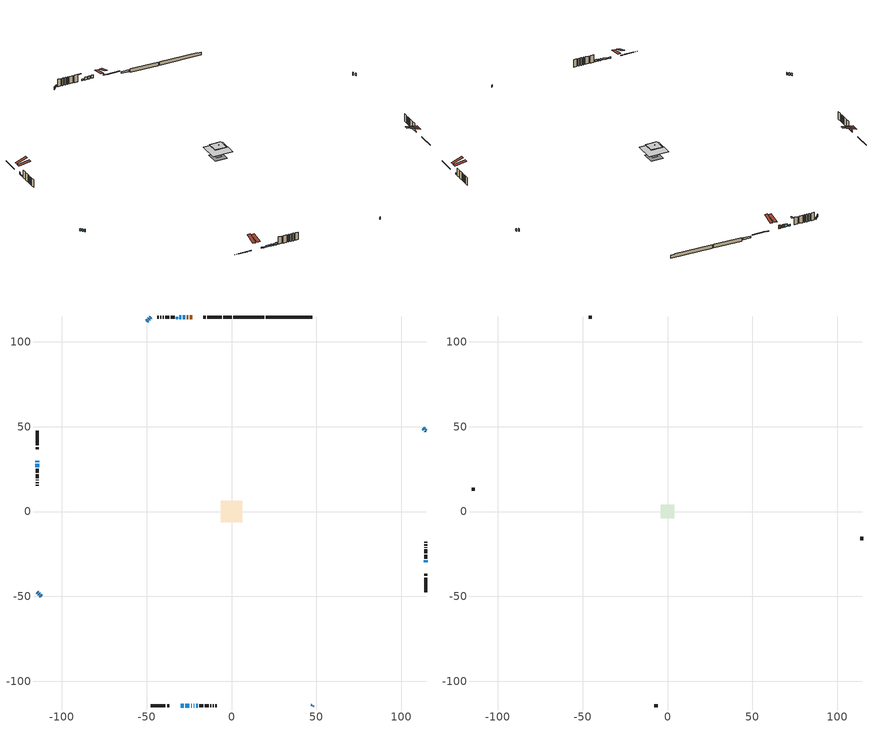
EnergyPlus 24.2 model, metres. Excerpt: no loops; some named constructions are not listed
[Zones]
conditioned space
 floor outside (Floor1 construction): -0.94,-0.94 -0.94,0.94 0.94,0.94 0.94,-0.94 z0.61
 floor outside (Floor2 construction): -0.65,-0.65 -0.65,0.65 0.65,0.65 0.65,-0.65 z0.61
 floor outside (Floor3 construction): -0.5,-0.5 -0.5,0.5 0.5,0.5 0.5,-0.5 z0.61
 floor adiabatic (AdiabaticFloorConstruction): -6.41,-6.41 -6.41,6.41 6.41,6.41 6.41,-6.41 z3.05
 floor foundation (Slab1 construction): -3.98,-3.98 -3.98,3.98 3.98,3.98 3.98,-3.98 z-1.7
 floor foundation (Slab1 construction 1): -3.26,-3.26 -3.26,3.26 3.26,3.26 3.26,-3.26 z-1.7
 floor foundation (Slab1 construction 2): -1.68,-1.68 -1.68,1.68 1.68,1.68 1.68,-1.68 z-1.01
 wall outside (RimJoist1 construction): -5.74,114.64 -14.32,114.64 / -47.49,-114.64 -38.91,-114.64 / -114.64,47.49 -114.64,38.91 / 114.64,-47.49 114.64,-38.91 z0.61:0.91
 wall outside (RimJoist3 construction): -15.24,114.64 -16.6,114.64 / -37.98,-114.64 -36.63,-114.64 / -114.64,37.98 -114.64,36.63 / 114.64,-37.98 114.64,-36.63 z0.61:0.91
 wall outside (AdiabaticWallConstruction 1): -23.2,114.64 -24.49,114.64 / -25.42,114.64 -26.35,114.64 z0.61:2.64
 wall outside (AdiabaticWallConstruction): 114.64,47.48 114.19,47.93 z0.61:2.06; -114.64,30.03 -114.64,29 / -20.88,-114.64 -19.85,-114.64 z0.61:2.13; -47.48,114.64 -47.86,114.26 / -114.64,-47.48 -114.33,-47.79 / -48.52,113.61 -48.83,113.3 / 47.48,-114.64 47.86,-114.26 / -113.68,-48.45 -113.3,-48.83 / -112.64,-49.48 -112.26,-49.86 z0.61:2.14; -49.48,112.64 -49.86,112.27 / 113.54,48.59 113.16,48.97 / -27.27,114.64 -28.8,114.64 z0.61:2.46; -29.73,114.64 -30.71,114.64 z0.61:1.6; -30.03,-114.64 -28.18,-114.64 / 114.64,-30.03 114.64,-28.78 z0.61:1.4; -27.25,-114.64 -24.78,-114.64 z0.61:1.63; -114.64,28.07 -114.64,26.09 z0.61:1.09; -23.86,-114.64 -23.3,-114.64 z0.61:1.78; -22.37,-114.64 -21.81,-114.64 z0.61:1.83
 wall outside (Wall1 construction): -33.51,114.64 -35.8,114.64 / -18.92,-114.64 -16.64,-114.64 / -114.64,25.16 -114.64,22.88 / 114.64,-27.86 114.64,-25.57 z0.61:5.49
 wall outside (Wall2 construction): -36.73,114.64 -39.08,114.64 / -15.71,-114.64 -13.35,-114.64 / -114.64,21.95 -114.64,19.59 / 114.64,-24.64 114.64,-22.29 z0.61:5.49
 wall outside (Wall3 construction): -40.01,114.64 -40.4,114.64 / -12.42,-114.64 -12.04,-114.64 / -114.64,18.66 -114.64,18.28 / 114.64,-21.36 114.64,-20.97 z0.61:5.49
 wall outside (Wall4 construction): -41.33,114.64 -41.97,114.64 / -11.11,-114.64 -10.46,-114.64 / -114.64,17.35 -114.64,16.7 / 114.64,-20.04 114.64,-19.4 z0.61:5.49
 wall outside (Wall5 construction): -42.9,114.64 -43.63,114.64 / -9.53,-114.64 -8.8,-114.64 / -114.64,15.77 -114.64,15.04 / 114.64,-18.47 114.64,-17.74 z0.61:5.49
 wall foundation (FoundationWall1 construction): 20.21,114.64,-1.7 20.21,114.64,0.61 44.76,114.64,0.61 44.76,114.64,0.26 47.49,114.64,0.26 47.49,114.64,-1.7
 wall foundation (FoundationWall2 construction): 19.28,114.64 0.99,114.64 z-1.7:0.61
 wall foundation (FoundationWall3 construction): 0.07,114.64 -4.81,114.64 z-1.01:0.16
 window (WindowConstruction): 114.64,47.49 114.19,47.93 z0.61:2.06
 window (WindowConstruction 6): -114.64,30.03 -114.64,29 z0.61:2.13
 window (WindowConstruction 7): -47.49,114.64 -47.86,114.26 z0.61:2.13
 window (WindowConstruction 8): -114.64,-47.49 -114.33,-47.79 z0.61:2.13
 window (WindowConstruction 9): -48.52,113.61 -48.83,113.3 z0.61:2.13
 window (WindowConstruction 10): -49.48,112.64 -49.86,112.27 z0.61:2.46
 window (WindowConstruction 11): 113.53,48.59 113.16,48.97 z0.61:2.46
 window (WindowConstruction 12): -27.27,114.64 -28.8,114.64 z0.61:2.46
 window (WindowConstruction 13): -29.73,114.64 -30.71,114.64 z0.61:1.59
 window (WindowConstruction 14): -30.03,-114.64 -28.18,-114.64 z0.61:1.4
 window (WindowConstruction 15): 114.64,-30.03 114.64,-28.79 z0.61:1.4
 window (WindowConstruction 1): -27.25,-114.64 -24.79,-114.64 z0.61:1.62
 window (WindowConstruction 18): -114.64,28.07 -114.64,26.09 z0.61:1.09
 window (WindowConstruction 16): -23.86,-114.64 -23.3,-114.64 z0.61:1.78
 window (WindowConstruction 17): -22.37,-114.64 -21.81,-114.64 z0.61:1.83
 window (WindowConstruction 2): 47.49,-114.64 47.86,-114.26 z0.61:2.13
 window (WindowConstruction 3): -113.68,-48.45 -113.3,-48.83 z0.61:2.13
 window (WindowConstruction 4): -112.64,-49.48 -112.27,-49.86 z0.61:2.13
 window (WindowConstruction 5): -20.88,-114.64 -19.85,-114.64 z0.61:2.13
 door (Door): -23.2,114.64 -24.49,114.64 z0.61:2.64
 door (Door 1): -25.42,114.64 -26.35,114.64 z0.61:2.64
 ceiling adiabatic (AdiabaticFloorConstruction): 6.41,-6.41 6.41,6.41 -6.41,6.41 -6.41,-6.41 z3.05
 roof outside (Roof4 construction): -0.86,0.86 -0.86,-0.86 0.86,-0.86 0.86,0.86 z5.49
 roof outside (AdiabaticRoofConstruction): -32.58,114.64,5.49 -32.58,113.74,5.79 -31.64,113.74,5.79 -31.64,114.64,5.49
 skylight (SkylightConstruction): -32.58,114.64,5.49 -32.58,113.75,5.78 -31.64,113.75,5.78 -31.64,114.64,5.49
attic - vented
 floor to conditioned space (Floor4 construction Reversed): -3.55,-3.55 -3.55,3.55 3.55,3.55 3.55,-3.55 z5.49
 floor to conditioned space (Floor5 construction Reversed): -0.71,-0.71 -0.71,0.71 0.71,0.71 0.71,-0.71 z5.49
 floor to conditioned space (Floor6 construction Reversed): -3.88,-3.88 -3.88,3.88 3.88,3.88 3.88,-3.88 z5.49
 wall outside (Wall6 construction): -44.56,114.64 -46.56,114.64 / -7.87,-114.64 -5.88,-114.64 / -114.64,14.11 -114.64,12.12 / 114.64,-16.81 114.64,-14.81 z0.61:5.49
 roof outside (Roof1 construction): -19.39,114.64,5.49 -19.39,107.59,7.84 -17.53,107.59,7.84 -17.53,114.64,5.49; -33.84,-114.64,5.49 -33.84,-107.59,7.84 -35.7,-107.59,7.84 -35.7,-114.64,5.49; -114.64,33.84,5.49 -107.59,33.84,7.84 -107.59,35.7,7.84 -114.64,35.7,5.49; 114.64,-33.84,5.49 107.59,-33.84,7.84 107.59,-35.7,7.84 114.64,-35.7,5.49
 roof outside (Roof3 construction): -22.27,114.64,5.49 -22.27,106.94,6.77 -20.32,106.94,6.77 -20.32,114.64,5.49; -30.96,-114.64,5.49 -30.96,-106.94,6.77 -32.91,-106.94,6.77 -32.91,-114.64,5.49; -114.64,30.96,5.49 -106.94,30.96,6.77 -106.94,32.91,6.77 -114.64,32.91,5.49; 114.64,-30.96,5.49 106.94,-30.96,6.77 106.94,-32.91,6.77 114.64,-32.91,5.49
[Schedule:Day:Interval]
clothes dryer exhaust 0 schedule day: No, 01:00, 0.123457, 02:00, 0.0740741, 03:00, 0.0493827, 04:00, 0.0246914, 05:00, 0.0493827, 06:00, 0.0740741, 07:00, 0.197531, 08:00, 0.395062, 09:00, 0.592593, 10:00, 0.839506, 11:00, 0.962963, 12:00, 1, 13:00, 0.91358, 14:00, 0.82716, 15:00, 0.716049, 16:00, 0.753086, 17:00, 0.679012, 18:00, 0.666667, 20:00, 0.62963, 21:00, 0.641975, 22:00, 0.666667, 23:00, 0.54321, 24:00, 0.296296
clothes dryer exhaust 0 schedule default day; cooling season schedule day; cooling season schedule day 2; cooling season schedule default day; exterior lighting schedule default day; natural vent schedule default day: No, 24:00, 0
cooling season schedule day 1: No, 24:00, 1
exterior lighting schedule day 10: No, 01:00, 0.552381, 03:00, 0.510952, 05:00, 0.483333, 06:00, 0.538571, 07:00, 0.607619, 08:00, 0.56619, 09:00, 0.428095, 10:00, 0.345238, 12:00, 0.331429, 13:00, 0.345238, 14:00, 0.386667, 15:00, 0.414286, 16:00, 0.483333, 17:00, 0.607619, 18:00, 0.773333, 19:00, 0.88381, 20:00, 0.939048, 21:00, 0.966667, 22:00, 0.897619, 23:00, 0.773333, 24:00, 0.649048
exterior lighting schedule day 11: No, 01:00, 0.571429, 03:00, 0.528571, 05:00, 0.5, 06:00, 0.557143, 07:00, 0.628571, 08:00, 0.585714, 09:00, 0.442857, 10:00, 0.357143, 12:00, 0.342857, 13:00, 0.357143, 14:00, 0.4, 15:00, 0.428571, 16:00, 0.5, 17:00, 0.628571, 18:00, 0.8, 19:00, 0.914286, 20:00, 0.971429, 21:00, 1, 22:00, 0.928571, 23:00, 0.8, 24:00, 0.671429
exterior lighting schedule day 5: No, 01:00, 0.380952, 03:00, 0.352381, 05:00, 0.333333, 06:00, 0.371429, 07:00, 0.419048, 08:00, 0.390476, 09:00, 0.295238, 10:00, 0.238095, 12:00, 0.228571, 13:00, 0.238095, 14:00, 0.266667, 15:00, 0.285714, 16:00, 0.333333, 17:00, 0.419048, 18:00, 0.533333, 19:00, 0.609524, 20:00, 0.647619, 21:00, 0.666667, 22:00, 0.619048, 23:00, 0.533333, 24:00, 0.447619
exterior lighting schedule day 6: No, 01:00, 0.390476, 03:00, 0.36119, 05:00, 0.341667, 06:00, 0.380714, 07:00, 0.429524, 08:00, 0.400238, 09:00, 0.302619, 10:00, 0.244048, 12:00, 0.234286, 13:00, 0.244048, 14:00, 0.273333, 15:00, 0.292857, 16:00, 0.341667, 17:00, 0.429524, 18:00, 0.546667, 19:00, 0.624762, 20:00, 0.66381, 21:00, 0.683333, 22:00, 0.634524, 23:00, 0.546667, 24:00, 0.45881
exterior lighting schedule day 7: No, 01:00, 0.419048, 03:00, 0.387619, 05:00, 0.366667, 06:00, 0.408571, 07:00, 0.460952, 08:00, 0.429524, 09:00, 0.324762, 10:00, 0.261905, 12:00, 0.251429, 13:00, 0.261905, 14:00, 0.293333, 15:00, 0.314286, 16:00, 0.366667, 17:00, 0.460952, 18:00, 0.586667, 19:00, 0.670476, 20:00, 0.712381, 21:00, 0.733333, 22:00, 0.680952, 23:00, 0.586667, 24:00, 0.492381
exterior lighting schedule day 8: No, 01:00, 0.466667, 03:00, 0.431667, 05:00, 0.408333, 06:00, 0.455, 07:00, 0.513333, 08:00, 0.478333, 09:00, 0.361667, 10:00, 0.291667, 12:00, 0.28, 13:00, 0.291667, 14:00, 0.326667, 15:00, 0.35, 16:00, 0.408333, 17:00, 0.513333, 18:00, 0.653333, 19:00, 0.746667, 20:00, 0.793333, 21:00, 0.816667, 22:00, 0.758333, 23:00, 0.653333, 24:00, 0.548333
exterior lighting schedule day 9: No, 01:00, 0.509524, 03:00, 0.47131, 05:00, 0.445833, 06:00, 0.496786, 07:00, 0.560476, 08:00, 0.522262, 09:00, 0.394881, 10:00, 0.318452, 12:00, 0.305714, 13:00, 0.318452, 14:00, 0.356667, 15:00, 0.382143, 16:00, 0.445833, 17:00, 0.560476, 18:00, 0.713333, 19:00, 0.815238, 20:00, 0.86619, 21:00, 0.891667, 22:00, 0.827976, 23:00, 0.713333, 24:00, 0.59869
[Schedule:Week:Daily]
clothes dryer exhaust 0 schedule Week Rule - Jan1-Dec31: clothes dryer exhaust 0 schedule day, clothes dryer exhaust 0 schedule day, clothes dryer exhaust 0 schedule day, clothes dryer exhaust 0 schedule day, clothes dryer exhaust 0 schedule day, clothes dryer exhaust 0 schedule day, clothes dryer exhaust 0 schedule day, clothes dryer exhaust 0 schedule default day, clothes dryer exhaust 0 schedule default day, clothes dryer exhaust 0 schedule default day, clothes dryer exhaust 0 schedule default day, clothes dryer exhaust 0 schedule default day
cooling season schedule Week Rule - Jan1-May26: cooling season schedule day, cooling season schedule day, cooling season schedule day, cooling season schedule day, cooling season schedule day, cooling season schedule day, cooling season schedule day, cooling season schedule default day, cooling season schedule default day, cooling season schedule default day, cooling season schedule default day, cooling season schedule default day
cooling season schedule Week Rule - May27-Jun2: cooling season schedule day, cooling season schedule day, cooling season schedule day, cooling season schedule day, cooling season schedule day, cooling season schedule day 1, cooling season schedule day 1, cooling season schedule default day, cooling season schedule default day, cooling season schedule default day, cooling season schedule default day, cooling season schedule default day
cooling season schedule Week Rule - Jun3-Aug25: cooling season schedule day 1, cooling season schedule day 1, cooling season schedule day 1, cooling season schedule day 1, cooling season schedule day 1, cooling season schedule day 1, cooling season schedule day 1, cooling season schedule default day, cooling season schedule default day, cooling season schedule default day, cooling season schedule default day, cooling season schedule default day
cooling season schedule Week Rule - Aug26-Sep1: cooling season schedule day 1, cooling season schedule day 1, cooling season schedule day 1, cooling season schedule day 1, cooling season schedule day 1, cooling season schedule day 1, cooling season schedule day 2, cooling season schedule default day, cooling season schedule default day, cooling season schedule default day, cooling season schedule default day, cooling season schedule default day
cooling season schedule Week Rule - Sep2-Dec31: cooling season schedule day 2, cooling season schedule day 2, cooling season schedule day 2, cooling season schedule day 2, cooling season schedule day 2, cooling season schedule day 2, cooling season schedule day 2, cooling season schedule default day, cooling season schedule default day, cooling season schedule default day, cooling season schedule default day, cooling season schedule default day
exterior lighting schedule Week Rule - Jun3-Jun30: exterior lighting schedule day 5, exterior lighting schedule day 5, exterior lighting schedule day 5, exterior lighting schedule day 5, exterior lighting schedule day 5, exterior lighting schedule day 5, exterior lighting schedule day 5, exterior lighting schedule default day, exterior lighting schedule default day, exterior lighting schedule default day, exterior lighting schedule default day, exterior lighting schedule default day
exterior lighting schedule Week Rule - Jul1-Jul28: exterior lighting schedule day 6, exterior lighting schedule day 6, exterior lighting schedule day 6, exterior lighting schedule day 6, exterior lighting schedule day 6, exterior lighting schedule day 6, exterior lighting schedule day 6, exterior lighting schedule default day, exterior lighting schedule default day, exterior lighting schedule default day, exterior lighting schedule default day, exterior lighting schedule default day
exterior lighting schedule Week Rule - Jul29-Aug4: exterior lighting schedule day 6, exterior lighting schedule day 6, exterior lighting schedule day 6, exterior lighting schedule day 7, exterior lighting schedule day 7, exterior lighting schedule day 7, exterior lighting schedule day 7, exterior lighting schedule default day, exterior lighting schedule default day, exterior lighting schedule default day, exterior lighting schedule default day, exterior lighting schedule default day
exterior lighting schedule Week Rule - Aug5-Aug25: exterior lighting schedule day 7, exterior lighting schedule day 7, exterior lighting schedule day 7, exterior lighting schedule day 7, exterior lighting schedule day 7, exterior lighting schedule day 7, exterior lighting schedule day 7, exterior lighting schedule default day, exterior lighting schedule default day, exterior lighting schedule default day, exterior lighting schedule default day, exterior lighting schedule default day
exterior lighting schedule Week Rule - Aug26-Sep1: exterior lighting schedule day 7, exterior lighting schedule day 7, exterior lighting schedule day 7, exterior lighting schedule day 7, exterior lighting schedule day 7, exterior lighting schedule day 7, exterior lighting schedule day 8, exterior lighting schedule default day, exterior lighting schedule default day, exterior lighting schedule default day, exterior lighting schedule default day, exterior lighting schedule default day
exterior lighting schedule Week Rule - Sep2-Sep29: exterior lighting schedule day 8, exterior lighting schedule day 8, exterior lighting schedule day 8, exterior lighting schedule day 8, exterior lighting schedule day 8, exterior lighting schedule day 8, exterior lighting schedule day 8, exterior lighting schedule default day, exterior lighting schedule default day, exterior lighting schedule default day, exterior lighting schedule default day, exterior lighting schedule default day
exterior lighting schedule Week Rule - Sep30-Oct6: exterior lighting schedule day 8, exterior lighting schedule day 9, exterior lighting schedule day 9, exterior lighting schedule day 9, exterior lighting schedule day 9, exterior lighting schedule day 9, exterior lighting schedule day 9, exterior lighting schedule default day, exterior lighting schedule default day, exterior lighting schedule default day, exterior lighting schedule default day, exterior lighting schedule default day
exterior lighting schedule Week Rule - Oct7-Oct27: exterior lighting schedule day 9, exterior lighting schedule day 9, exterior lighting schedule day 9, exterior lighting schedule day 9, exterior lighting schedule day 9, exterior lighting schedule day 9, exterior lighting schedule day 9, exterior lighting schedule default day, exterior lighting schedule default day, exterior lighting schedule default day, exterior lighting schedule default day, exterior lighting schedule default day
exterior lighting schedule Week Rule - Oct28-Nov3: exterior lighting schedule day 9, exterior lighting schedule day 9, exterior lighting schedule day 9, exterior lighting schedule day 9, exterior lighting schedule day 10, exterior lighting schedule day 10, exterior lighting schedule day 10, exterior lighting schedule default day, exterior lighting schedule default day, exterior lighting schedule default day, exterior lighting schedule default day, exterior lighting schedule default day
exterior lighting schedule Week Rule - Nov4-Nov24: exterior lighting schedule day 10, exterior lighting schedule day 10, exterior lighting schedule day 10, exterior lighting schedule day 10, exterior lighting schedule day 10, exterior lighting schedule day 10, exterior lighting schedule day 10, exterior lighting schedule default day, exterior lighting schedule default day, exterior lighting schedule default day, exterior lighting schedule default day, exterior lighting schedule default day
exterior lighting schedule Week Rule - Nov25-Dec1: exterior lighting schedule day 10, exterior lighting schedule day 10, exterior lighting schedule day 10, exterior lighting schedule day 10, exterior lighting schedule day 10, exterior lighting schedule day 10, exterior lighting schedule day 11, exterior lighting schedule default day, exterior lighting schedule default day, exterior lighting schedule default day, exterior lighting schedule default day, exterior lighting schedule default day
exterior lighting schedule Week Rule - Dec2-Dec31: exterior lighting schedule day 11, exterior lighting schedule day 11, exterior lighting schedule day 11, exterior lighting schedule day 11, exterior lighting schedule day 11, exterior lighting schedule day 11, exterior lighting schedule day 11, exterior lighting schedule default day, exterior lighting schedule default day, exterior lighting schedule default day, exterior lighting schedule default day, exterior lighting schedule default day
natural vent schedule Week Rule - Jan1-Dec31: natural vent schedule default day, natural vent schedule default day, natural vent schedule default day, natural vent schedule default day, natural vent schedule default day, natural vent schedule default day, natural vent schedule default day, natural vent schedule default day, natural vent schedule default day, natural vent schedule default day, natural vent schedule default day, natural vent schedule default day
[Schedule:Year]
clothes dryer exhaust 0 schedule: clothes dryer exhaust 0 schedule Week Rule - Jan1-Dec31, 1, 1, 12, 31
cooling season schedule: cooling season schedule Week Rule - Jan1-May26, 1, 1, 5, 26, cooling season schedule Week Rule - May27-Jun2, 5, 27, 6, 2, cooling season schedule Week Rule - Jun3-Aug25, 6, 3, 8, 25, cooling season schedule Week Rule - Aug26-Sep1, 8, 26, 9, 1, cooling season schedule Week Rule - Sep2-Dec31, 9, 2, 12, 31
natural vent schedule: natural vent schedule Week Rule - Jan1-Dec31, 1, 1, 12, 31
